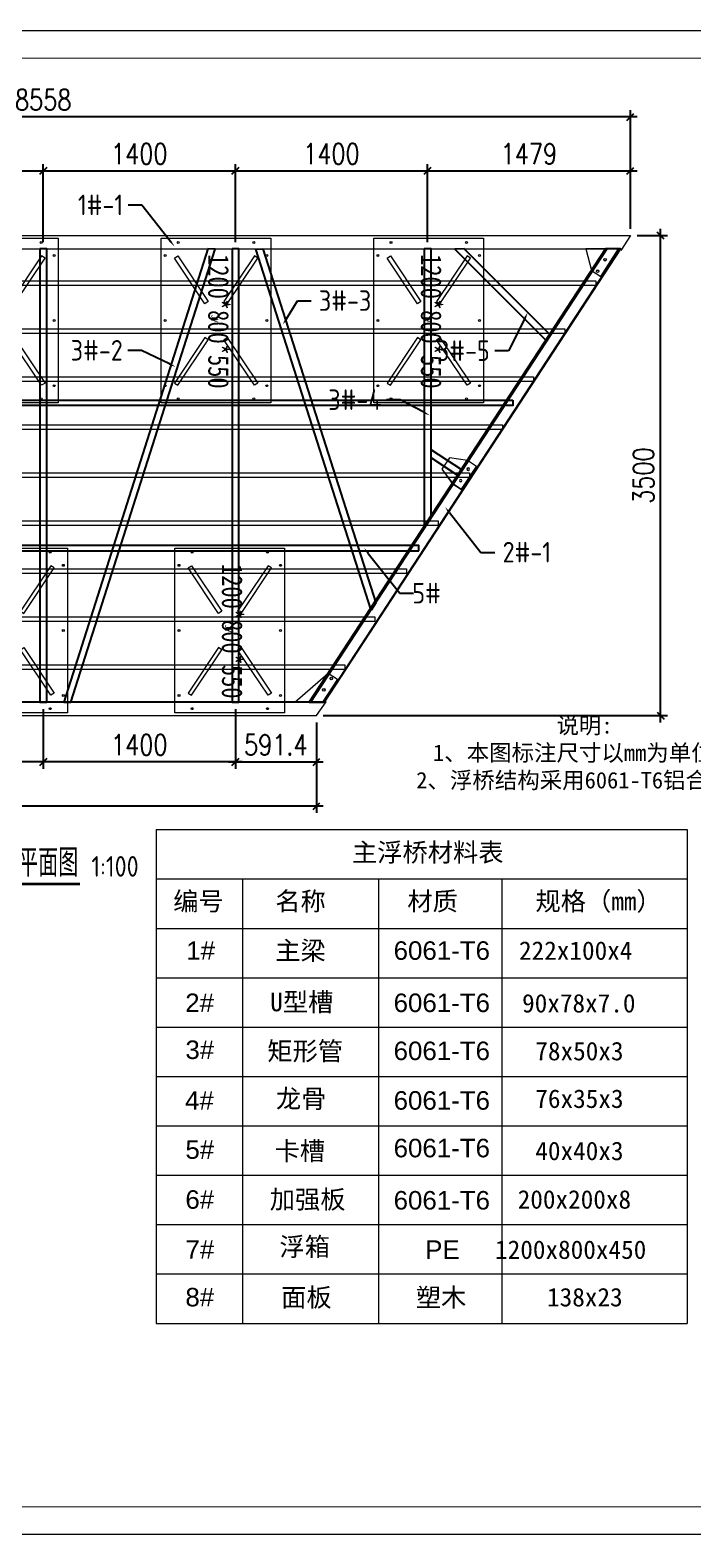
# Model space of a CAD drawing. Extents: x 8796 to 116961, y 24572 to 132726.
# Drawn here: x 88316 to 93146, y 116696 to 127668 of the extents above; entities that cross this region are included whole.
import ezdxf
from ezdxf import colors
from ezdxf.entities.mleader import LeaderData, LeaderLine
from ezdxf.math import Vec2, Vec3

# ---------------------------------------------------------------- set-up
doc = ezdxf.new("R2010")
doc.units = 0
doc.header["$LTSCALE"] = 1000
doc.header["$MEASUREMENT"] = 0
doc.linetypes.add('HIDDEN', pattern=[0.375, 0.25, -0.125])
for name, color, linetype in [('DIM_SYMB', 3, 'Continuous'), ('PUB_TEXT', 7, 'Continuous'), ('卡槽', 242, 'Continuous'), ('文字', 7, 'Continuous'), ('标注', 9, 'Continuous'), ('浮箱名称', 3, 'Continuous'), ('连接端梁', 130, 'Continuous'), ('铝横梁', 220, 'Continuous')]:
    doc.layers.add(name, color=color, linetype=linetype)
for name, color, linetype, lineweight in [('加强板', 140, 'Continuous', 18), ('图框', 7, 'Continuous', 13), ('浮箱', 160, 'Continuous', 20), ('虚线', 8, 'Continuous', 0), ('铝主梁', 3, 'Continuous', 9), ('铝龙骨', 7, 'Continuous', 9)]:
    doc.layers.add(name, color=color, linetype=linetype, lineweight=lineweight)
doc.styles.add('Arial', font='')
doc.styles.add('HZTXT', font='txtw.shx', dxfattribs={"width": 0.8, "bigfont": 'hztxtw.shx'})
doc.styles.get("Standard").update_dxf_attribs({"font": 'gbenor.shx', "bigfont": 'gbcbig.shx'})
doc.styles.add('黑体', font='simhei.ttf', dxfattribs={"width": 0.8})
doc.styles.get('Arial').set_extended_font_data('STXihei')
doc.dimstyles.new('DIM-50', dxfattribs={"dimscale": 50, "dimtxt": 3, "dimasz": 1, "dimexe": 1, "dimexo": 1, "dimgap": 1, "dimtad": 1, "dimdec": 1, "dimdsep": 46, "dimtxsty": 'HZTXT', "dimblk": 'OBLIQUE', "dimblk1": 'ARCHTICK', "dimblk2": 'OBLIQUE', "dimcen": 0, "dimdle": 1, "dimclrd": 9, "dimclre": 9, "dimclrt": 2, "dimadec": 1, "dimazin": 0, "dimtfac": 1, "dimtdec": 1, "dimtix": 1, "dimtmove": 2, "dimatfit": 3, "dimldrblk": 'OBLIQUE', "dimfxl": 0, "dimtolj": 1, "dimtzin": 0, "dimarcsym": 0})

# ---------------------------------------------------------------- blocks, each defined once
blk = doc.blocks.new('_Oblique')
at = {"color": 0, "linetype": 'ByBlock', "lineweight": -2}
blk.add_line((-0.5, -0.5), (0.5, 0.5), dxfattribs=at)
blk = doc.blocks.new('*D102')
at = {"layer": 'Defpoints', "color": 0, "transparency": 16777216}
for p in [(88412, 126642), (87012, 126072), (88412, 126072)]:
    blk.add_point(p, dxfattribs=at)
at = {"layer": '标注', "color": 9, "lineweight": -2, "transparency": 16777216}
for p, q in [((86962, 126642), (88462, 126642)), ((87012, 126122), (87012, 126692)), ((88412, 126122), (88412, 126692))]:
    blk.add_line(p, q, dxfattribs=at)
at = {"layer": '标注', "color": 9, "lineweight": -2, "transparency": 16777216, "xscale": 50, "yscale": 50, "zscale": 50, "rotation": 180}
blk.add_blockref('_Oblique', (87012, 126642), dxfattribs=at)
at = {"layer": '标注', "color": 9, "lineweight": -2, "transparency": 16777216, "xscale": 50, "yscale": 50, "zscale": 50}
blk.add_blockref('_Oblique', (88412, 126642), dxfattribs=at)
at = {"layer": '标注', "color": 2, "transparency": 16777216, "insert": (87712, 126767), "char_height": 150, "attachment_point": 5, "style": 'HZTXT'}
blk.add_mtext('\\A1;1400', dxfattribs=at)
blk = doc.blocks.new('_ArchTick')
at = {"color": 0, "linetype": 'ByBlock', "const_width": 0.4}
blk.add_lwpolyline([(-0.5, -0.5), (0.5, 0.5)], dxfattribs=at)
blk = doc.blocks.new('*D103')
at = {"layer": 'Defpoints', "color": 0, "transparency": 16777216}
for p in [(89812, 126642), (88412, 126072), (89812, 126072)]:
    blk.add_point(p, dxfattribs=at)
at = {"layer": '标注', "color": 9, "lineweight": -2, "transparency": 16777216}
for p, q in [((88362, 126642), (89862, 126642)), ((88412, 126122), (88412, 126692)), ((89812, 126122), (89812, 126692))]:
    blk.add_line(p, q, dxfattribs=at)
at = {"layer": '标注', "color": 9, "lineweight": -2, "transparency": 16777216, "xscale": 50, "yscale": 50, "zscale": 50, "rotation": 180}
blk.add_blockref('_Oblique', (88412, 126642), dxfattribs=at)
at = {"layer": '标注', "color": 9, "lineweight": -2, "transparency": 16777216, "xscale": 50, "yscale": 50, "zscale": 50}
blk.add_blockref('_Oblique', (89812, 126642), dxfattribs=at)
at = {"layer": '标注', "color": 2, "transparency": 16777216, "insert": (89112, 126767), "char_height": 150, "attachment_point": 5, "style": 'HZTXT'}
blk.add_mtext('\\A1;1400', dxfattribs=at)
blk = doc.blocks.new('*D104')
at = {"layer": 'Defpoints', "color": 0, "transparency": 16777216}
for p in [(84133, 127035), (84133, 126170), (92691, 126170)]:
    blk.add_point(p, dxfattribs=at)
at = {"layer": '标注', "color": 9, "lineweight": -2, "transparency": 16777216}
for p, q in [((84133, 126220), (84133, 127085)), ((92691, 126220), (92691, 127085)), ((92741, 127035), (84083, 127035))]:
    blk.add_line(p, q, dxfattribs=at)
at = {"layer": '标注', "color": 9, "lineweight": -2, "transparency": 16777216, "xscale": 50, "yscale": 50, "zscale": 50, "rotation": 180}
blk.add_blockref('_Oblique', (84133, 127035), dxfattribs=at)
at = {"layer": '标注', "color": 9, "lineweight": -2, "transparency": 16777216, "xscale": 50, "yscale": 50, "zscale": 50}
blk.add_blockref('_Oblique', (92691, 127035), dxfattribs=at)
at = {"layer": '标注', "color": 2, "transparency": 16777216, "insert": (88412, 127160), "char_height": 150, "attachment_point": 5, "style": 'HZTXT'}
blk.add_mtext('\\A1;8558', dxfattribs=at)
blk = doc.blocks.new('*D106')
at = {"layer": 'Defpoints', "color": 0, "transparency": 16777216}
for p in [(84374, 122670), (90403, 122670), (84374, 122010)]:
    blk.add_point(p, dxfattribs=at)
at = {"layer": '标注', "color": 9, "lineweight": -2, "transparency": 16777216}
for p, q in [((84374, 122620), (84374, 121960)), ((90403, 122620), (90403, 121960)), ((90453, 122010), (84324, 122010))]:
    blk.add_line(p, q, dxfattribs=at)
at = {"layer": '标注', "color": 9, "lineweight": -2, "transparency": 16777216, "xscale": 50, "yscale": 50, "zscale": 50}
for p, rotation in [((84374, 122010), 179.9999999898094), ((90403, 122010), 359.9999999898094)]:
    blk.add_blockref('_Oblique', p, dxfattribs=dict(at, rotation=rotation))
at = {"layer": '标注', "color": 2, "transparency": 16777216, "insert": (87389, 122135), "char_height": 150, "attachment_point": 5, "rotation": 360, "style": 'HZTXT'}
blk.add_mtext('\\A1;6029.2', dxfattribs=at)
blk = doc.blocks.new('*D107')
at = {"layer": 'Defpoints', "color": 0, "transparency": 16777216}
for p in [(91212, 126642), (89812, 126072), (91212, 126072)]:
    blk.add_point(p, dxfattribs=at)
at = {"layer": '标注', "color": 9, "lineweight": -2, "transparency": 16777216}
for p, q in [((89762, 126642), (91262, 126642)), ((89812, 126122), (89812, 126692)), ((91212, 126122), (91212, 126692))]:
    blk.add_line(p, q, dxfattribs=at)
at = {"layer": '标注', "color": 9, "lineweight": -2, "transparency": 16777216, "xscale": 50, "yscale": 50, "zscale": 50, "rotation": 180}
blk.add_blockref('_Oblique', (89812, 126642), dxfattribs=at)
at = {"layer": '标注', "color": 9, "lineweight": -2, "transparency": 16777216, "xscale": 50, "yscale": 50, "zscale": 50}
blk.add_blockref('_Oblique', (91212, 126642), dxfattribs=at)
at = {"layer": '标注', "color": 2, "transparency": 16777216, "insert": (90512, 126767), "char_height": 150, "attachment_point": 5, "style": 'HZTXT'}
blk.add_mtext('\\A1;1400', dxfattribs=at)
blk = doc.blocks.new('*D108')
at = {"layer": 'Defpoints', "color": 0, "transparency": 16777216}
for p in [(92691, 126642), (92691, 126170), (91212, 126072)]:
    blk.add_point(p, dxfattribs=at)
at = {"layer": '标注', "color": 9, "lineweight": -2, "transparency": 16777216}
for p, q in [((91162, 126642), (92741, 126642)), ((91212, 126122), (91212, 126692)), ((92691, 126220), (92691, 126692))]:
    blk.add_line(p, q, dxfattribs=at)
at = {"layer": '标注', "color": 9, "lineweight": -2, "transparency": 16777216, "xscale": 50, "yscale": 50, "zscale": 50, "rotation": 180}
blk.add_blockref('_Oblique', (91212, 126642), dxfattribs=at)
at = {"layer": '标注', "color": 9, "lineweight": -2, "transparency": 16777216, "xscale": 50, "yscale": 50, "zscale": 50}
blk.add_blockref('_Oblique', (92691, 126642), dxfattribs=at)
at = {"layer": '标注', "color": 2, "transparency": 16777216, "insert": (91951, 126767), "char_height": 150, "attachment_point": 5, "style": 'HZTXT'}
blk.add_mtext('\\A1;1479', dxfattribs=at)
blk = doc.blocks.new('*D109')
at = {"layer": 'Defpoints', "color": 0, "transparency": 16777216}
for p in [(92691, 126170), (92911, 126170), (90403, 122670)]:
    blk.add_point(p, dxfattribs=at)
at = {"layer": '标注', "color": 9, "lineweight": -2, "transparency": 16777216}
for p, q in [((92911, 122620), (92911, 126220)), ((92741, 126170), (92961, 126170)), ((90453, 122670), (92961, 122670))]:
    blk.add_line(p, q, dxfattribs=at)
at = {"layer": '标注', "color": 9, "lineweight": -2, "transparency": 16777216, "xscale": 50, "yscale": 50, "zscale": 50}
for p, rotation in [((92911, 126170), 90), ((92911, 122670), 270)]:
    blk.add_blockref('_Oblique', p, dxfattribs=dict(at, rotation=rotation))
at = {"layer": '标注', "color": 2, "transparency": 16777216, "insert": (92786, 124420), "char_height": 150, "attachment_point": 5, "rotation": 90, "style": 'HZTXT'}
blk.add_mtext('\\A1;3500', dxfattribs=at)
blk = doc.blocks.new('*D110')
at = {"layer": 'Defpoints', "color": 0, "transparency": 16777216}
for p in [(89812, 122768), (90403, 122670), (90403, 122332)]:
    blk.add_point(p, dxfattribs=at)
at = {"layer": '标注', "color": 9, "lineweight": -2, "transparency": 16777216}
for p, q in [((89812, 122718), (89812, 122282)), ((90403, 122620), (90403, 122282)), ((89762, 122332), (90453, 122332))]:
    blk.add_line(p, q, dxfattribs=at)
at = {"layer": '标注', "color": 9, "lineweight": -2, "transparency": 16777216, "xscale": 50, "yscale": 50, "zscale": 50, "rotation": 180}
blk.add_blockref('_Oblique', (89812, 122332), dxfattribs=at)
at = {"layer": '标注', "color": 9, "lineweight": -2, "transparency": 16777216, "xscale": 50, "yscale": 50, "zscale": 50}
blk.add_blockref('_Oblique', (90403, 122332), dxfattribs=at)
at = {"layer": '标注', "color": 2, "transparency": 16777216, "insert": (90107, 122457), "char_height": 150, "attachment_point": 5, "style": 'HZTXT'}
blk.add_mtext('\\A1;591.4', dxfattribs=at)
blk = doc.blocks.new('*D112')
at = {"layer": 'Defpoints', "color": 0, "transparency": 16777216}
for p in [(88412, 122768), (89812, 122768), (88412, 122332)]:
    blk.add_point(p, dxfattribs=at)
at = {"layer": '标注', "color": 9, "lineweight": -2, "transparency": 16777216}
for p, q in [((88412, 122718), (88412, 122282)), ((89812, 122718), (89812, 122282)), ((89862, 122332), (88362, 122332))]:
    blk.add_line(p, q, dxfattribs=at)
at = {"layer": '标注', "color": 9, "lineweight": -2, "transparency": 16777216, "xscale": 50, "yscale": 50, "zscale": 50, "rotation": 180}
blk.add_blockref('_Oblique', (88412, 122332), dxfattribs=at)
at = {"layer": '标注', "color": 9, "lineweight": -2, "transparency": 16777216, "xscale": 50, "yscale": 50, "zscale": 50}
blk.add_blockref('_Oblique', (89812, 122332), dxfattribs=at)
at = {"layer": '标注', "color": 2, "transparency": 16777216, "insert": (89112, 122457), "char_height": 150, "attachment_point": 5, "style": 'HZTXT'}
blk.add_mtext('\\A1;1400', dxfattribs=at)
blk = doc.blocks.new('*D113')
at = {"layer": 'Defpoints', "color": 0, "transparency": 16777216}
for p in [(87012, 122768), (88412, 122768), (87012, 122332)]:
    blk.add_point(p, dxfattribs=at)
at = {"layer": '标注', "color": 9, "lineweight": -2, "transparency": 16777216}
for p, q in [((87012, 122718), (87012, 122282)), ((88412, 122718), (88412, 122282)), ((88462, 122332), (86962, 122332))]:
    blk.add_line(p, q, dxfattribs=at)
at = {"layer": '标注', "color": 9, "lineweight": -2, "transparency": 16777216, "xscale": 50, "yscale": 50, "zscale": 50, "rotation": 180}
blk.add_blockref('_Oblique', (87012, 122332), dxfattribs=at)
at = {"layer": '标注', "color": 9, "lineweight": -2, "transparency": 16777216, "xscale": 50, "yscale": 50, "zscale": 50}
blk.add_blockref('_Oblique', (88412, 122332), dxfattribs=at)
at = {"layer": '标注', "color": 2, "transparency": 16777216, "insert": (87712, 122457), "char_height": 150, "attachment_point": 5, "style": 'HZTXT'}
blk.add_mtext('\\A1;1400', dxfattribs=at)
blk = doc.blocks.new('A$C0D8A069B')
at = {"layer": '加强板'}
blk.add_lwpolyline([(80, -100), (0, -100), (0, 100), (80, 100), (200, 45), (200, -55), (80, -100)], dxfattribs=at)
for centre in [(40, 50), (40, -50)]:
    blk.add_circle(centre, 9, dxfattribs=at)
blk = doc.blocks.new('$matou$00000186')
for points in [[(-600, 400), (600, 400), (600, -400), (-600, -400)], [(-456, 304), (-472, 279), (-140, 57), (-123, 82)], [(456, 304), (472, 279), (140, 57), (123, 82)], [(-456, -304), (-472, -279), (-140, -57), (-123, -82)], [(456, -304), (472, -279), (140, -57), (123, -82)]]:
    blk.add_lwpolyline(points, close=True)
for centre in [(-475, 370), (0, 370), (475, 370), (-570, 275), (570, 275), (-570, -275), (570, -275), (-475, -370), (0, -370), (475, -370)]:
    blk.add_circle(centre, 7)
at = {"layer": 'PUB_TEXT', "style": '黑体', "width": 0.8}
blk.add_text('JY', height=52.6, dxfattribs=at).set_placement((-44, -35))
blk = doc.blocks.new('*U23')
at = {"layer": '浮箱', "rotation": 270}
blk.add_blockref('$matou$00000186', (0, 0), dxfattribs=at)
blk = doc.blocks.new('*U24')
at = {"color": 0, "linetype": 'ByBlock', "lineweight": -2, "transparency": 16777216}
for p in [(0, 0), (1550, 0), (3100, 0), (4650, 0), (6200, 0)]:
    blk.add_blockref('*U23', p, dxfattribs=at)
blk = doc.blocks.new('*U21')
at = {"layer": '浮箱', "rotation": 270}
blk.add_blockref('$matou$00000186', (0, 0), dxfattribs=at)
blk = doc.blocks.new('*U22')
at = {"color": 0, "linetype": 'ByBlock', "lineweight": -2, "transparency": 16777216}
for p in [(0, 0), (1583, 0), (3167, 0), (4750, 0)]:
    blk.add_blockref('*U21', p, dxfattribs=at)
blk = doc.blocks.new('m4')
at = {"layer": '加强板', "color": 5, "elevation": 0}
for points in [[(109305, 18013), (109505, 18013), (109398, 17819), (109319, 17813)], [(117753, 18013), (117513, 18013), (117555, 17856), (117622, 17812)], [(109532, 14709), (109732, 14709), (109598, 14914), (109519, 14908)], [(115594, 14709), (115394, 14709), (115636, 14920), (115703, 14876)]]:
    blk.add_lwpolyline(points, close=True, dxfattribs=at)
at = {"layer": '加强板', "color": 5}
for centre in [(109350, 17936, 0), (117654, 17934, 0), (109357, 17836, 0), (117600, 17851, 0), (109560, 14891, 0), (115659, 14881, 0), (109567, 14791, 0), (115604, 14798, 0)]:
    blk.add_circle(centre, 9, dxfattribs=at)
at = {"layer": '卡槽', "color": 22, "ltscale": 5000, "elevation": 0}
for points in [[(116982, 16911), (116982, 16871), (109409, 16871), (109409, 16911)], [(116297, 15811), (116297, 15851), (109482, 15851), (109482, 15811)]]:
    blk.add_lwpolyline(points, close=True, dxfattribs=at)
at = {"layer": '虚线', "color": 1, "linetype": 'HIDDEN', "ltscale": 300}
for p, q in [((109287, 18013, 0), (117774, 18013, 0)), ((109375, 18013, 0), (109603, 14709, 0)), ((117670, 18013, 0), (115510, 14709, 0)), ((109515, 14709, 0), (115615, 14709, 0))]:
    blk.add_line(p, q, dxfattribs=at)
at = {"layer": '连接端梁', "elevation": 0}
for points in [[(109522, 14709), (109295, 18013), (109385, 18013), (109613, 14709)], [(115606, 14709), (117765, 18013), (117658, 18013), (115498, 14709)]]:
    blk.add_lwpolyline(points, close=True, dxfattribs=at)
at = {"layer": '铝主梁', "color": 3, "elevation": 0}
blk.add_lwpolyline([(117768, 18011), (109288, 18011), (109280, 18111), (117839, 18111)], dxfattribs=at)
blk.add_lwpolyline([(109522, 14611), (115551, 14611), (115621, 14711), (109514, 14711)], close=True, dxfattribs=at)
for name, p in [('*U24', (110169, 17491, 0)), ('*U22', (110169, 15231, 0))]:
    blk.add_blockref(name, p)
at = {"rotation": 3.941284033268662}
blk.add_blockref('A$C0D8A069B', (109419, 16361, 0), dxfattribs=at)
at = {"xscale": -0.9999999999999998, "rotation": 326.8307301158137}
blk.add_blockref('A$C0D8A069B', (116663, 16344, 0), dxfattribs=at)
blk = doc.blocks.new('sfsdfsdds')
at = {"layer": '图框'}
for p, q in [((88266, 119431), (88266, 114931)), ((88266, 119431), (93103, 119431)), ((93103, 119431), (93103, 114931)), ((88266, 118981), (93103, 118981)), ((89053, 118981), (89053, 114931)), ((90291, 118981), (90291, 114931)), ((91415, 118981), (91415, 114931)), ((88266, 118531), (93103, 118531)), ((88266, 118081), (93103, 118081)), ((88266, 117631), (93103, 117631)), ((88266, 117181), (93103, 117181)), ((88266, 116731), (93103, 116731)), ((88266, 116281), (93103, 116281)), ((88266, 115831), (93103, 115831)), ((88266, 115381), (93103, 115381)), ((88266, 114931), (93103, 114931))]:
    blk.add_line(p, q, dxfattribs=at)
at = {"layer": '图框', "attachment_point": 1, "style": 'Arial'}
for s, width, insert, char_height in [('\\pi876.69506;{\\fSimSun|b0|i0|c134|p2;主浮桥材料表}', 2620.06, (89172, 119308), 168.75), ('\\pi51.65737;{\\fSimSun|b0|i0|c134|p2;编号}', 716.98, (88369, 118863), 168.75), ('\\pi51.32218;{\\fSimSun|b0|i0|c134|p2;名称}', 716.98, (89299, 118863), 168.75), ('\\pi53.50095;{\\fSimSun|b0|i0|c134|p2;材质}', 716.98, (90500, 118863), 168.75), ('\\pi35.48134;{\\fSimSun|b0|i0|c134|p2;规格（mm）}', 1208.85, (91685, 118863), 168.75), ('\\pi279.81954;{\\fArial|b0|i0|c0|p34;1#}', 793.2, (88260, 118413), 168.75), ('\\pi50.98698;{\\fSimSun|b0|i0|c134|p2;主梁}', 716.98, (89299, 118413), 168.75), ('\\pi234.45852;{\\fArial|b0|i0|c0|p34;6061-T6}', 1327.29, (90194, 118413), 168.75), ('\\pi0.69652;222x100x4', 1327.29, (91570, 118413), 168.75), ('\\pi31.45968;{\\fSimSun|b0|i0|c134|p2;U型槽}', 1074.91, (89273, 117944), 168.75), ('\\pi270.43814;{\\fArial|b0|i0|c0|p34;2#}', 793.2, (88260, 117937), 168.75), ('\\pi234.45852;{\\fArial|b0|i0|c0|p34;6061-T6}', 1327.29, (90194, 117937), 168.75), ('\\pi28.82152;90x78x7.0', 1327.29, (91570, 117933), 168.75), ('\\pi271.93456;{\\fArial|b0|i0|c0|p34;3#}', 793.2, (88260, 117509), 168.75), ('\\pi57.54881;{\\fSimSun|b0|i0|c134|p2;矩形管}', 874.48, (89220, 117497), 168.75), ('\\pi234.45852;{\\fArial|b0|i0|c0|p34;6061-T6}', 1327.29, (90194, 117499), 168.75), ('\\pi149.35724;78x50x3', 1327.29, (91570, 117497), 168.75), ('\\pi268.48129;{\\fArial|b0|i0|c0|p34;4#}', 793.2, (88260, 117047), 168.75), ('\\pi35.39194;{\\fSimSun|b0|i0|c134|p2;龙骨}', 1074.91, (89321, 117063), 168.75), ('\\pi234.45852;{\\fArial|b0|i0|c0|p34;6061-T6}', 1327.29, (90194, 117047), 168.75), ('\\pi149.35724;76x35x3', 1327.29, (91570, 117063), 168.75), ('\\pi271.87701;{\\fArial|b0|i0|c0|p34;5#}', 793.2, (88260, 116599), 168.75), ('\\pi35.01394;{\\fSimSun|b0|i0|c134|p2;卡槽}', 1074.91, (89309, 116587), 168.75), ('\\pi234.45852;{\\fArial|b0|i0|c0|p34;6061-T6}', 1327.29, (90194, 116613), 168.75), ('\\pi149.35724;40x40x3', 1327.29, (91570, 116587), 168.75), ('\\pi271.41657;{\\fArial|b0|i0|c0|p34;6#}', 793.2, (88260, 116144), 168.75), ('\\pi74.02918;{\\fSimSun|b0|i0|c134|p2;加强板}', 1074.91, (89226, 116145), 168.75), ('\\pi234.45852;{\\fArial|b0|i0|c0|p34;6061-T6}', 1327.29, (90194, 116137), 168.75), ('\\pi-11.35705;200x200x8', 1327.29, (91570, 116145), 168.75), ('\\pi272.56766;{\\fArial|b0|i0|c0|p34;7#}', 793.2, (88260, 115688), 168.75), ('\\pi117.7722;{\\fSimSun|b0|i0|c134|p2;浮箱}', 1074.91, (89271, 115714), 168.75), ('\\pi521.82849;{\\fArial|b0|i0|c0|p34;PE}', 1327.29, (90194, 115687), 168.75), ('\\pi-236.35705,t944.89295;1200x800x450', 1327.29, (91589, 115687), 168.75), ('\\pi271.7619;{\\fArial|b0|i0|c0|p34;8#}', 793.2, (88260, 115254), 168.75), ('{\\fSimSun|b0|i0|c134|p2;面板}', 1074.91, (89404, 115252), 168.75), ('\\pi436.2992;{\\fSimSun|b0|i0|c134|p2;塑木}', 1327.29, (90194, 115252), 168.75), ('138x23', 1327.29, (91826, 115254), 168.8)]:
    blk.add_mtext_dynamic_manual_height_columns(s, width=width, gutter_width=2260, heights=[363], dxfattribs=dict(at, insert=insert, char_height=char_height))
at = {"layer": '文字', "color": 0, "insert": (92168, 120123), "char_height": 150, "attachment_point": 5, "style": 'Arial'}
blk.add_mtext_dynamic_manual_height_columns('{\\fSimSun|b0|i0|c134|p2;说明}:\\P1{\\fSimSun|b0|i0|c134|p2;、本图标注尺寸以}mm{\\fSimSun|b0|i0|c134|p2;为单位。\\P}2{\\fSimSun|b0|i0|c134|p2;、浮桥结构采用}6061-T6{\\fSimSun|b0|i0|c134|p2;铝合金。}', width=3761.85, gutter_width=12.5, heights=[0], dxfattribs=at)

msp = doc.modelspace()

# ---------------------------------------------------------------- linework, layer by layer
at = {"layer": 'DIM_SYMB', "const_width": 21}
msp.add_lwpolyline([(87937.52, 121442.17), (88678.78, 121442.17)], dxfattribs=at)
at = {"layer": '加强板', "color": 5}
for points in [[(92605.75, 126072.36), (92365.73, 126072.36), (92407.48, 125915.23), (92474.44, 125871.46)], [(90446.32, 122768.36), (90246.36, 122768.36), (90488.78, 122979.54), (90555.74, 122935.77)]]:
    msp.add_lwpolyline(points, close=True, dxfattribs=at)
for centre in [(92506.61, 125993.8), (92451.9, 125910.09), (90511.32, 122940.91), (90456.61, 122857.21)]:
    msp.add_circle(centre, 9, dxfattribs=at)
at = {"layer": '虚线', "color": 1, "linetype": 'HIDDEN', "ltscale": 300}
for p, q in [((84139.55, 126072.36), (92626.77, 126072.36)), ((92522.24, 126072.36), (90362.69, 122768.36)), ((84367.18, 122768.36), (90467.24, 122768.36))]:
    msp.add_line(p, q, dxfattribs=at)
at = {"layer": '连接端梁', "color": 0}
for points, const_width in [([(82164.1, 127663.42), (96434.16, 127663.42), (96434.16, 116700.7), (82164.1, 116700.7)], 10), ([(82364.1, 127463.42), (96234.16, 127463.42), (96234.16, 116900.7), (82364.1, 116900.7)], 9)]:
    msp.add_lwpolyline(points, close=True, dxfattribs=dict(at, const_width=const_width))
at = {"layer": '连接端梁'}
msp.add_lwpolyline([(90458.27, 122768.36), (92617.81, 126072.36), (92510.29, 126072.36), (90350.75, 122768.36)], close=True, dxfattribs=at)
at = {"layer": '铝主梁', "color": 3}
msp.add_lwpolyline([(92690.83, 126170.36), (92620.24, 126062.36)], dxfattribs=at)
at = {"layer": '铝横梁', "color": 243}
for points in [[(88387.81, 126072.36), (88387.81, 122768.36), (88437.81, 122768.36), (88437.81, 126072.36)], [(89612.45, 126072.36), (88560.82, 122768.36), (88613.08, 122767.75), (89664.71, 126071.75)], [(89787.81, 126072.36), (89787.81, 122768.36), (89837.81, 122768.36), (89837.81, 126072.36)], [(90013.17, 126072.36), (90835.94, 123492.4), (90800.68, 123438.46), (89960.9, 126071.75)], [(91187.81, 126072.36), (91187.81, 124049.02), (91237.81, 124122.46), (91237.81, 126072.36)], [(92103.34, 125449.73), (91480.57, 126072.52), (91411.27, 126071.1), (92075.09, 125407.27)]]:
    msp.add_lwpolyline(points, close=True, dxfattribs=at)
for points in [[(91235.81, 124550.91), (91432.02, 124422.66)], [(91236.9, 124609.92), (91459.38, 124464.51)]]:
    msp.add_lwpolyline(points, dxfattribs=at)
at = {"layer": '铝龙骨', "color": 0}
for points in [[(84160.8, 125805.36), (84160.8, 125840.36), (92438.8, 125840.36), (92438.8, 125805.36)], [(84190.8, 125455.36), (84190.8, 125490.36), (92213.8, 125490.36), (92213.8, 125455.36)], [(84210.8, 125105.36), (84210.8, 125140.36), (91983.8, 125140.36), (91983.8, 125105.36)], [(84230.8, 124755.36), (84230.8, 124790.36), (91758.8, 124790.36), (91758.8, 124755.36)], [(84260.8, 124405.36), (84260.8, 124440.36), (91518.8, 124440.36), (91518.8, 124405.36)], [(84280.8, 124055.36), (84280.8, 124090.36), (91288.8, 124090.36), (91288.8, 124055.36)], [(84310.8, 123705.36), (84310.8, 123740.36), (91058.8, 123740.36), (91058.8, 123705.36)], [(84330.8, 123355.36), (84330.8, 123390.36), (90828.8, 123390.36), (90828.8, 123355.36)], [(84355.8, 123005.36), (84355.8, 123040.36), (90608.8, 123040.36), (90608.8, 123005.36)]]:
    msp.add_lwpolyline(points, close=True, dxfattribs=at)

# ---------------------------------------------------------------- block references
msp.add_blockref('m4', (-25147.68, 108059.52, 0))
at = {"xscale": -1, "rotation": 326.8307301158137}
msp.add_blockref('A$C0D8A069B', (91514.9, 124403.24), dxfattribs=at)
at = {"layer": '连接端梁', "color": 0, "xscale": 0.8, "yscale": 0.8, "zscale": 0.8}
msp.add_blockref('sfsdfsdds', (18622.57, 26293.62), dxfattribs=at)

# ---------------------------------------------------------------- texts
at = {"layer": 'PUB_TEXT', "color": 7}
for s, height, p in [('浮桥平面图', 202.553, (87937.52, 121495.34)), ('1:100', 150, (88762.78, 121495.34))]:
    msp.add_text(s, height=height, dxfattribs=at).set_placement(p)
at = {"layer": '浮箱名称', "style": '黑体', "width": 0.8}
for p in [(89614.83, 126035.37, 0), (91164.83, 126035.37, 0), (89714.83, 123775.41, 0)]:
    msp.add_text('1200*800*550', height=150.211, rotation=270, dxfattribs=at).set_placement(p)

# ---------------------------------------------------------------- dimensions: what is measured, and where the dimension line sits
at = {"layer": '标注'}
for base, p1, p2, picture, middle in [((84132.8, 127034.95), (92690.83, 126170.36), (84132.8, 126170.36), '*D104', (88411.81, 127159.95)), ((88411.81, 126642.27), (87011.81, 126072.36), (88411.81, 126072.36), '*D102', (87711.81, 126767.27)), ((89811.81, 126642.27), (88411.81, 126072.36), (89811.81, 126072.36), '*D103', (89111.81, 126767.27)), ((91211.81, 126642.27), (89811.81, 126072.36), (91211.81, 126072.36), '*D107', (90511.81, 126767.27)), ((92690.83, 126642.27), (91211.81, 126072.36), (92690.83, 126170.36), '*D108', (91951.32, 126767.27))]:
    dim = msp.add_linear_dim(base=base, p1=p1, p2=p2, dimstyle='DIM-50', dxfattribs=at)
    dim.commit()
    dim.dimension.update_dxf_attribs({"geometry": picture, "text_midpoint": middle})
for base, p1, p2, angle, picture, middle in [((92910.66, 126170.36), (90403.17, 122670.36), (92690.83, 126170.36), 90, '*D109', (92785.66, 124420.36)), ((87011.81, 122332.27), (88411.81, 122768.36), (87011.81, 122768.36), 180, '*D113', (87711.81, 122457.27)), ((88411.81, 122332.27), (89811.81, 122768.36), (88411.81, 122768.36), 180, '*D112', (89111.81, 122457.27)), ((90403.17, 122332.27), (89811.81, 122768.36), (90403.17, 122670.36), 180, '*D110', (90107.49, 122457.27))]:
    dim = msp.add_linear_dim(base=base, p1=p1, p2=p2, angle=angle, dimstyle='DIM-50', dxfattribs=at)
    dim.commit()
    dim.dimension.update_dxf_attribs({"geometry": picture, "text_midpoint": middle})
dim = msp.add_aligned_dim(p1=(90403.17, 122670.36), p2=(84373.93, 122670.36), distance=660.82, dimstyle='DIM-50', dxfattribs=at)
dim.commit()
dim.dimension.update_dxf_attribs({"geometry": '*D106', "text_midpoint": (87388.55, 122134.53)})

# ---------------------------------------------------------------- leaders
at = {"layer": '标注', "color": 6, "linetype": 'ByBlock'}
ml = msp.add_multileader_mtext('Standard', dxfattribs=at)
ml.set_content('1#-1', color=6)
ml.set_leader_properties()
ml.build(insert=Vec2(0, 0))
ml.multileader.update_dxf_attribs({"dogleg_length": 100, "arrow_head_size": 50})
ctx = ml.context
ctx.base_point, ctx.char_height, ctx.arrow_head_size, ctx.landing_gap_size, ctx.plane_origin = Vec3(88671.04, 126392.5), 150, 50, 35.88, Vec3(88520.46, 114801.5)
ctx.text_align_type = 2
notes = []
notes.append((ctx, [(1, (1, 1, 0), (89130.3, 126392.5), (-1, 0), 100, [(0, [(89367.88, 126091.17)], 0, [])])]))
ctx.mtext.insert, ctx.mtext.width, ctx.mtext.defined_height, ctx.mtext.alignment, ctx.mtext.flow_direction = Vec3(88994.42, 126468.78), 445.8704, 72.4, 3, 5
ml = msp.add_multileader_mtext('Standard', dxfattribs=at)
ml.set_content('3#-3', color=6)
ml.set_leader_properties()
ml.build(insert=Vec2(0, 0))
ml.multileader.update_dxf_attribs({"dogleg_length": 100, "arrow_head_size": 50})
ctx = ml.context
ctx.base_point, ctx.char_height, ctx.arrow_head_size, ctx.landing_gap_size, ctx.plane_origin = Vec3(90365.59, 125694.77), 150, 50, 35.88, Vec3(90138.67, 115345.65)
ctx.text_align_type = 2
notes.append((ctx, [(0, (1, 1, 0), (90265.59, 125694.77), (1, 0), 100, [(0, [(90157.22, 125520.72)], 0, [])])]))
ctx.mtext.insert, ctx.mtext.width, ctx.mtext.defined_height, ctx.mtext.alignment, ctx.mtext.flow_direction = Vec3(90802.55, 125771.1), 445.8704, 72.4, 3, 5
ml = msp.add_multileader_mtext('Standard', dxfattribs=at)
ml.set_content('3#-5', color=6)
ml.set_leader_properties()
ml.build(insert=Vec2(0, 0))
ml.multileader.update_dxf_attribs({"dogleg_length": 100, "arrow_head_size": 50})
ctx = ml.context
ctx.base_point, ctx.char_height, ctx.arrow_head_size, ctx.landing_gap_size, ctx.plane_origin = Vec3(91287.53, 125329.25), 150, 50, 35.88, Vec3(91046.91, 115025.46)
ctx.text_align_type = 2
notes.append((ctx, [(1, (1, 1, 0), (91801.96, 125329.25), (-1, 0), 100, [(0, [(91943.13, 125609.95)], 0, [])])]))
ctx.mtext.insert, ctx.mtext.width, ctx.mtext.defined_height, ctx.mtext.alignment, ctx.mtext.flow_direction = Vec3(91666.09, 125405.58), 445.8704, 72.4, 3, 5
ml = msp.add_multileader_mtext('Standard', dxfattribs=at)
ml.set_content('3#-2', color=6)
ml.set_leader_properties()
ml.build(insert=Vec2(0, 0))
ml.multileader.update_dxf_attribs({"dogleg_length": 100, "arrow_head_size": 50})
ctx = ml.context
ctx.base_point, ctx.char_height, ctx.arrow_head_size, ctx.landing_gap_size, ctx.plane_origin = Vec3(88610.56, 125332.18), 150, 50, 35.88, Vec3(88231.46, 115051.52)
ctx.text_align_type = 2
notes.append((ctx, [(1, (1, 1, 0), (89127.32, 125332.18), (-1, 0), 100, [(0, [(89376.3, 125213.02)], 0, [])])]))
ctx.mtext.insert, ctx.mtext.width, ctx.mtext.defined_height, ctx.mtext.alignment, ctx.mtext.flow_direction = Vec3(88991.44, 125408.52), 445.8704, 72.4, 3, 5
ml = msp.add_multileader_mtext('Standard', dxfattribs=at)
ml.set_content('3#-4', color=6)
ml.set_leader_properties()
ml.build(insert=Vec2(0, 0))
ml.multileader.update_dxf_attribs({"dogleg_length": 100, "arrow_head_size": 50})
ctx = ml.context
ctx.base_point, ctx.char_height, ctx.arrow_head_size, ctx.landing_gap_size, ctx.plane_origin = Vec3(90490.98, 124971.61), 150, 50, 35.88, Vec3(90145.41, 114636.01)
ctx.text_align_type = 2
notes.append((ctx, [(1, (1, 1, 0), (91012.74, 124971.61), (-1, 0), 100, [(0, [(91229.59, 124858.13)], 0, [])])]))
ctx.mtext.insert, ctx.mtext.width, ctx.mtext.defined_height, ctx.mtext.alignment, ctx.mtext.flow_direction = Vec3(90876.86, 125047.94), 445.8704, 72.4, 3, 5
ml = msp.add_multileader_mtext('Standard', dxfattribs=at)
ml.set_content('2#-1', color=6)
ml.set_leader_properties()
ml.build(insert=Vec2(0, 0))
ml.multileader.update_dxf_attribs({"dogleg_length": 100, "arrow_head_size": 50})
ctx = ml.context
ctx.base_point, ctx.char_height, ctx.arrow_head_size, ctx.landing_gap_size, ctx.plane_origin = Vec3(91701.9, 123860.33, 0), 150, 50, 35.88, Vec3(89268.72, 115669.99, 0)
ctx.text_align_type = 2
notes.append((ctx, [(1, (1, 1, 0), (91601.9, 123860.33, 0), (1, 0), 100, [(0, [(91340.58, 124189.81, 0)], 0, [])])]))
ctx.mtext.insert, ctx.mtext.alignment, ctx.mtext.flow_direction = Vec3(92112.58, 123936.61, 0), 3, 5
ml = msp.add_multileader_mtext('Standard', dxfattribs=at)
ml.set_content('5#', color=6)
ml.set_leader_properties()
ml.build(insert=Vec2(0, 0))
ml.multileader.update_dxf_attribs({"dogleg_length": 100, "arrow_head_size": 50})
ctx = ml.context
ctx.base_point, ctx.char_height, ctx.arrow_head_size, ctx.landing_gap_size, ctx.plane_origin = Vec3(91111.27, 123562.67), 150, 50, 35.88, Vec3(90678.08, 115372.33)
ctx.text_align_type = 2
notes.append((ctx, [(1, (1, 1, 0), (91011.27, 123562.67), (1, 0), 100, [(0, [(90749.95, 123892.15)], 0, [])])]))
ctx.mtext.insert, ctx.mtext.alignment, ctx.mtext.flow_direction = Vec3(91309.65, 123637.67), 3, 5
for ctx, leaders in notes:
    for number, flags, end, landing, length, lines in leaders:
        leader = LeaderData()
        leader.index, (leader.has_last_leader_line, leader.has_dogleg_vector, leader.attachment_direction) = number, flags
        leader.last_leader_point, leader.dogleg_vector, leader.dogleg_length = Vec3(end), Vec3(landing), length
        for number, points, colour, breaks in lines:
            line = LeaderLine()
            line.index, line.vertices, line.color, line.breaks = number, Vec3.list(points), colors.encode_raw_color(colour), breaks
            leader.lines.append(line)
        ctx.leaders.append(leader)

doc.saveas('drawing.dxf')
